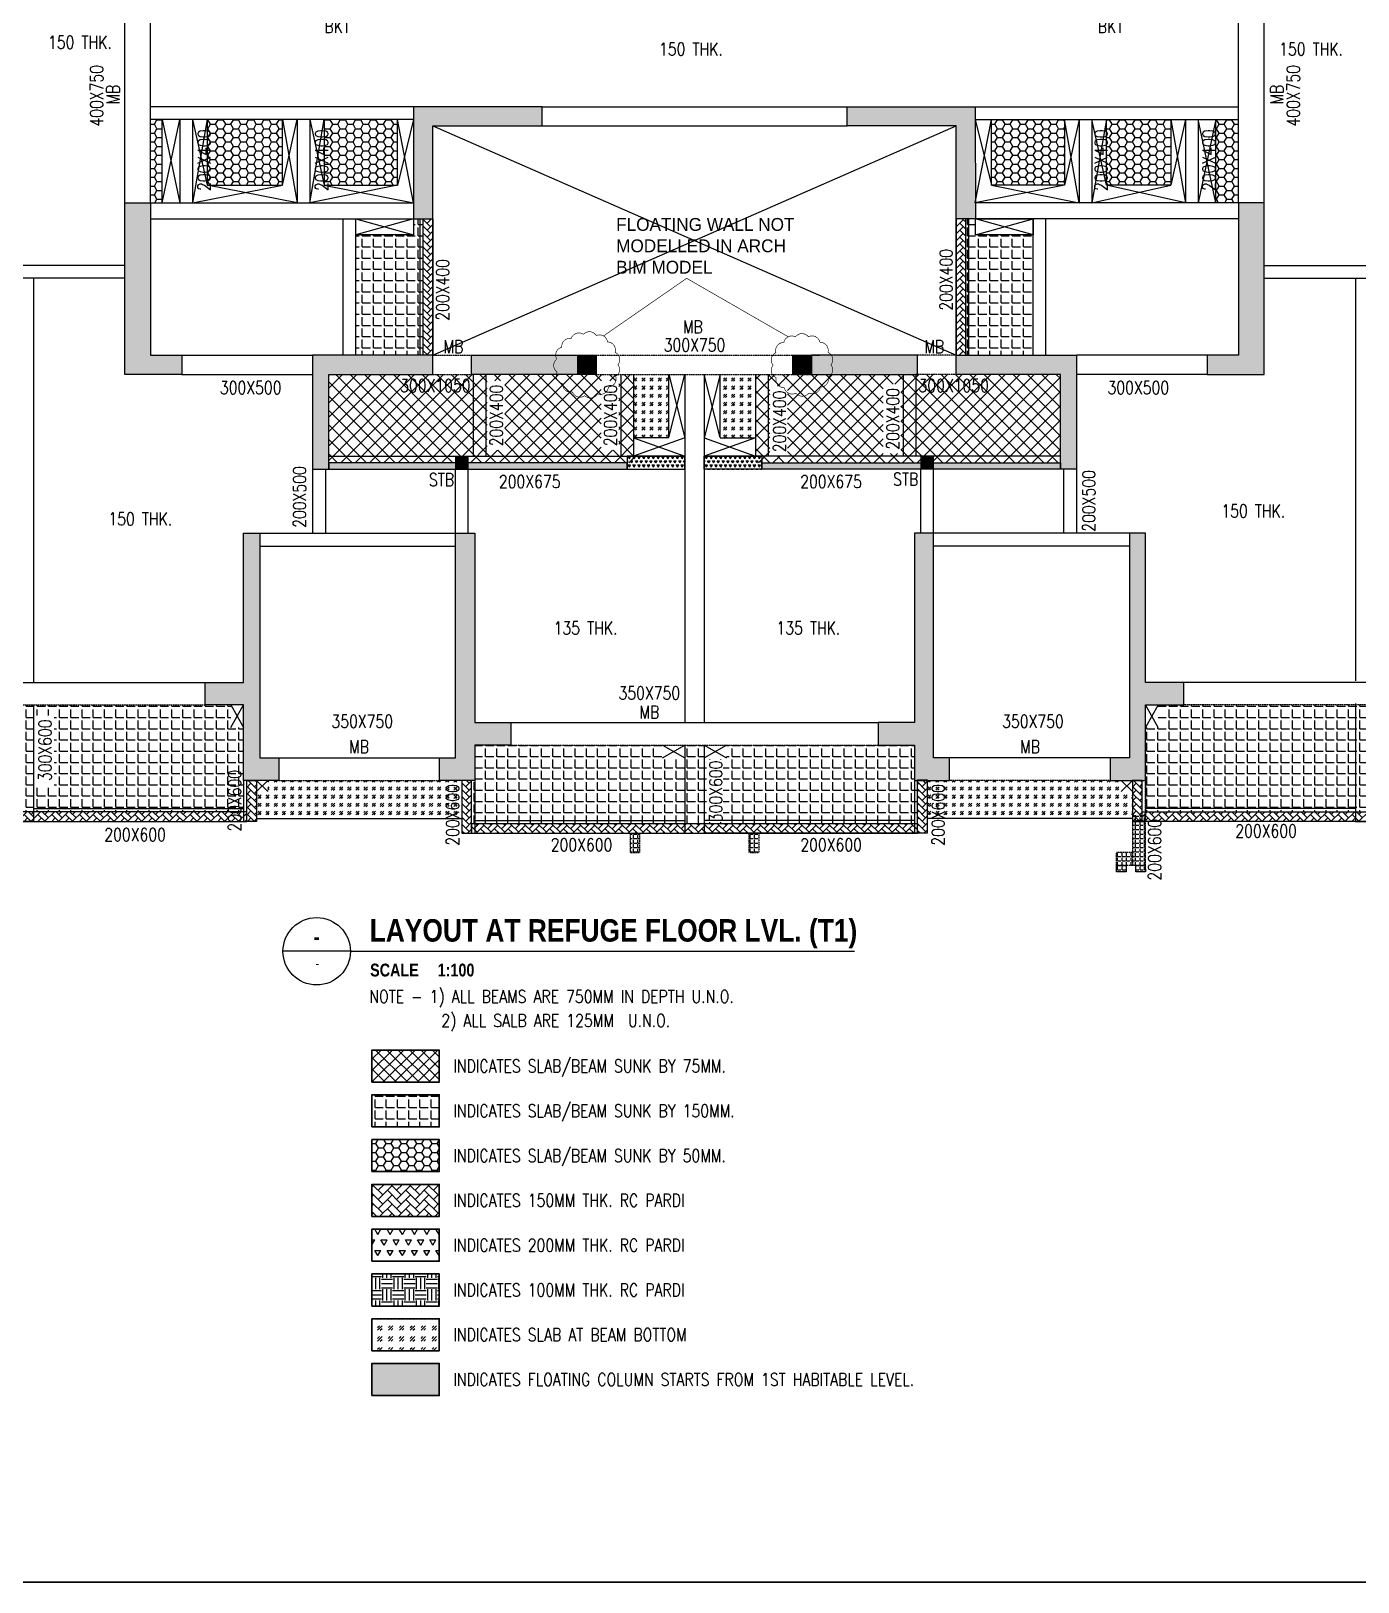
# Model space of a CAD drawing. Header units: millimetres. Extents: x 4277 to 218637, y 6776 to 49510.
# Drawn here: x 176335 to 197010, y 6776 to 30947 of the extents above; entities that cross this region are included whole.
import ezdxf
from ezdxf.enums import TextEntityAlignment as Align

# ---------------------------------------------------------------- set-up
doc = ezdxf.new("R2010")
doc.units = ezdxf.units.MM
doc.linetypes.add('DASHED2', pattern=[0.375, 0.25, -0.125])
doc.linetypes.add('HIDDEN', pattern=[0.375, 0.25, -0.125])
for name, color, linetype, lineweight in [('0. BIM ARCH 28.03.25', 7, 'Continuous', 0), ('BEAM SIZES', 3, 'Continuous', 0), ('Boundary', 40, 'Continuous', 30), ('FC', 4, 'Continuous', 0), ('OTHER', 7, 'Continuous', 30), ('RC PARDI 100MM', 2, 'Continuous', 25), ('RC PARDI 150MM', 2, 'Continuous', 25), ('RC PARDI 200MM', 2, 'Continuous', 25), ('RC PARDI 75MM', 2, 'Continuous', 25)]:
    doc.layers.add(name, color=color, linetype=linetype, lineweight=lineweight)
for name, color, linetype in [('A-REFR-TITL-100', 2, 'Continuous'), ('BEAM', 3, 'DASHED2'), ('BEAM NO', 3, 'Continuous'), ('COL', 6, 'Continuous'), ('col solid', 20, 'Continuous'), ('COVER', 2, 'Continuous'), ('CUT', 9, 'Continuous'), ('HAT', 30, 'Continuous'), ('SLAB NO', 3, 'Continuous'), ('TEXT', 3, 'Continuous')]:
    doc.layers.add(name, color=color, linetype=linetype)
doc.styles.add('AR', font='GOTHIC.TTF')
doc.styles.add('Arial', font='arial.ttf')
doc.styles.add('ARIAL-TITLE', font='arialbd.ttf')
doc.styles.add('ROMANS', font='romans.shx', dxfattribs={"width": 1.2})
pattern_1 = [(0, (220087.9, -120499.32), (0, 174.625), [127, -47.625]), (90, (220087.9, -120499.32), (-174.625, 1e-14), [127, -47.625])]
pattern_2 = [(45, (220087.9, -120499.32), (-112.2532, 112.2532), []), (135, (220087.9, -120499.32), (-112.2532, -112.2532), [])]
pattern_3 = [(45, (223137.03, -120599.35), (0, 107.763073), [228.6, -76.2]), (135, (223190.91, -120545.47), (1e-14, 107.763073), [228.6, -76.2])]
pattern_4 = [(45, (234187.865, -120596.86), (0, 107.763073), [228.6, -76.2]), (135, (234241.75, -120542.976), (1e-14, 107.763073), [228.6, -76.2])]
pattern_5 = [(180, (355987.674, 208691.166), (-75, -75), [75, -75]), (180, (355987.674, 208663.04), (-75, -75), [75, -75]), (180, (355987.674, 208634.916), (-75, -75), [75, -75]), (270, (355978.3, 208625.54), (75, -75), [75, -75]), (270, (355950.174, 208625.54), (75, -75), [75, -75]), (270, (355922.05, 208625.54), (75, -75), [75, -75])]
pattern_6 = [(60, (16458.024, -130953.257), (-37.5, 64.951905), [37.5, -37.5]), (120, (16458.024, -130953.257), (-75, 4e-08), [37.5, -37.5]), (360, (16439.274, -130920.78), (37.5, 64.951905), [37.5, -37.5])]
pattern_7 = [(45, (231862.334, -128089.32), (0, 107.763073), [228.6, -76.2]), (135, (231916.216, -128035.44), (1e-14, 107.763073), [228.6, -76.2])]
pattern_8 = [(0, (220087.895, -120499.316), (0, 69.85), [50.8, -19.05]), (90, (220087.895, -120499.316), (-69.85, 4e-15), [50.8, -19.05])]
pattern_9 = [(0, (220087.895, -120499.316), (119.0625, 68.740766), [79.375, -158.75]), (120, (220087.895, -120499.316), (-119.0625, 68.740767), [79.375, -158.75]), (60, (220087.895, -120499.316), (3e-07, 137.481533), [-158.75, 79.375])]
pattern_10 = [(45, (220087.895, -120499.32), (127.27922, 0), [75, -105]), (45, (220119.715, -120499.32), (127.27922, 0), [30, -150]), (45, (220087.895, -120467.5), (127.27922, 0), [30, -150])]

# ---------------------------------------------------------------- blocks, each defined once
blk = doc.blocks.new('A-DETAIL-TITLE-100')
at = {"layer": 'A-REFR-TITL-100', "linetype": 'Continuous'}
blk.add_line((0, 0), (-1050, 0), dxfattribs=at)
blk.add_circle((-525, 0), 525, dxfattribs=at)
at = {"layer": 'A-REFR-TITL-100', "color": 4, "style": 'ARIAL-TITLE'}
for tag, p, height in [('TITLE1', (450, 937), 500), ('TITLE2', (450, 237), 500), ('SCALE1', (450, -480), 300), ('SCALE2', (2479, -480), 300)]:
    blk.add_attdef(tag, p, '', height=height, dxfattribs=at)
at = {"layer": 'A-REFR-TITL-100', "color": 4, "linetype": 'Continuous', "style": 'ARIAL-TITLE'}
blk.add_attdef('DRWG-NO', text='', height=400, dxfattribs=at).set_placement((-751, 326), align=Align.MIDDLE)
at = {"layer": 'A-REFR-TITL-100', "color": 4, "linetype": 'Continuous', "style": 'Arial', "width": 0.8}
blk.add_attdef('DRAWING-REF', text='', height=200, dxfattribs=at).set_placement((-735, -270), align=Align.MIDDLE)

msp = doc.modelspace()

# ---------------------------------------------------------------- hatches: boundary and pattern name
at = {"layer": 'col solid'}
h = msp.add_hatch(color=256, dxfattribs=at)
h.dxf.hatch_style = 1
h.paths.add_polyline_path([(182297, 29766), (182297, 28019), (182597, 28019), (182597, 29467), (184297, 29467), (184297, 29766)])
h = msp.add_hatch(color=256, dxfattribs=at)
h.dxf.hatch_style = 1
h.paths.add_polyline_path([(182297, 29766), (182297, 28019), (182597, 28019), (182597, 29467), (184297, 29467), (184297, 29766)])
h = msp.add_hatch(color=256, dxfattribs=at)
h.dxf.hatch_style = 1
h.paths.add_polyline_path([(191048, 29766), (191049, 28019), (190749, 28019), (190749, 29467), (189049, 29467), (189049, 29766)])
h = msp.add_hatch(color=256, dxfattribs=at)
h.dxf.hatch_style = 1
h.paths.add_polyline_path([(191048, 29766), (191049, 28019), (190749, 28019), (190749, 29467), (189049, 29467), (189049, 29766)])
h = msp.add_hatch(color=256, dxfattribs=at)
h.dxf.hatch_style = 1
h.paths.add_polyline_path([(177798, 25594), (177798, 28269), (178198, 28269), (178198, 25894), (178686, 25894), (178686, 25594)])
h = msp.add_hatch(color=256, dxfattribs=at)
h.dxf.hatch_style = 1
h.paths.add_polyline_path([(195548, 25594), (195548, 28269), (195148, 28269), (195148, 25894), (194659, 25894), (194659, 25594)])
h = msp.add_hatch(color=256, dxfattribs=at)
h.dxf.hatch_style = 1
h.paths.add_polyline_path([(182597, 25894), (180723, 25894), (180723, 24119), (180973, 24119), (180973, 25594), (182597, 25594)])
h = msp.add_hatch(color=256, dxfattribs=at)
h.dxf.hatch_style = 1
h.paths.add_polyline_path([(183197, 25594), (183197, 25894), (184848, 25894), (184848, 25594)])
h = msp.add_hatch(color=256, dxfattribs=at)
h.dxf.hatch_style = 1
h.paths.add_polyline_path([(190149, 25594), (190149, 25894), (188498, 25894), (188498, 25594)])
h = msp.add_hatch(color=256, dxfattribs=at)
h.dxf.hatch_style = 1
h.paths.add_polyline_path([(190748, 25894), (192623, 25894), (192623, 24119), (192373, 24119), (192373, 25594), (190748, 25594)])
h = msp.add_hatch(color=256, dxfattribs=at)
h.dxf.hatch_style = 1
h.paths.add_polyline_path([(179648, 23119), (179898, 23119), (179898, 19619), (180198, 19619), (180198, 19269), (179648, 19269), (179648, 20444), (179048, 20444), (179048, 20794), (179648, 20794)])
h = msp.add_hatch(color=256, dxfattribs=at)
h.dxf.hatch_style = 1
h.paths.add_polyline_path([(182948, 23119), (183248, 23119), (183248, 20169), (183810, 20169), (183810, 19819), (183248, 19819), (183248, 19269), (182698, 19269), (182698, 19619), (182948, 19619)])
h = msp.add_hatch(color=256, dxfattribs=at)
h.dxf.hatch_style = 1
h.paths.add_polyline_path([(190398, 23119), (190098, 23119), (190098, 20169), (189536, 20169), (189536, 19819), (190098, 19819), (190098, 19269), (190648, 19269), (190648, 19619), (190398, 19619)])
h = msp.add_hatch(color=256, dxfattribs=at)
h.dxf.hatch_style = 1
h.paths.add_polyline_path([(193698, 23119), (193448, 23119), (193448, 19619), (193148, 19619), (193148, 19269), (193698, 19269), (193698, 20444), (194298, 20444), (194298, 20794), (193698, 20794)])
at = {"layer": 'FC'}
h = msp.add_hatch(color=6, dxfattribs=at)
h.dxf.hatch_style = 1
h.paths.add_polyline_path([(184848, 25894), (185148, 25894), (185148, 25594), (184848, 25594)])
h = msp.add_hatch(color=6, dxfattribs=at)
h.dxf.hatch_style = 1
h.paths.add_polyline_path([(188198, 25894), (188498, 25894), (188498, 25594), (188198, 25594)])
h = msp.add_hatch(color=256, dxfattribs=at)
h.dxf.hatch_style = 1
h.paths.add_polyline_path([(182948, 24319), (183148, 24319), (183148, 24119), (182948, 24119)])
h = msp.add_hatch(color=256, dxfattribs=at)
h.dxf.hatch_style = 1
h.paths.add_polyline_path([(190198, 24319), (190398, 24319), (190398, 24119), (190198, 24119)])
h = msp.add_hatch(color=6, dxfattribs=at)
h.dxf.hatch_style = 1
h.paths.add_polyline_path([(181646, 9682), (182696, 9682), (182696, 10182), (181646, 10182)])
at = {"layer": 'HAT'}
h = msp.add_hatch(dxfattribs=at)
h.set_pattern_fill('HONEY', color=256, scale=25)
h.set_pattern_definition(pattern_9)
h.paths.add_polyline_path([(178198, 29566), (178378, 29566), (178378, 28269), (178198, 28269)])
h = msp.add_hatch(dxfattribs=at)
h.set_pattern_fill('HONEY', color=256, scale=25)
h.set_pattern_definition(pattern_9)
h.paths.add_polyline_path([(179078, 29566), (180256, 29566), (180256, 28545), (179078, 28545)])
h = msp.add_hatch(dxfattribs=at)
h.set_pattern_fill('HONEY', color=256, scale=25)
h.set_pattern_definition(pattern_9)
h.paths.add_polyline_path([(180905, 28544), (182047, 28544), (182047, 29566), (180905, 29566)])
h = msp.add_hatch(dxfattribs=at)
h.set_pattern_fill('HONEY', color=256, scale=25)
h.set_pattern_definition(pattern_9)
h.paths.add_polyline_path([(192440, 28544), (191298, 28544), (191298, 29566), (192440, 29566)])
h = msp.add_hatch(dxfattribs=at)
h.set_pattern_fill('HONEY', color=256, scale=25)
h.set_pattern_definition(pattern_9)
h.paths.add_polyline_path([(194097, 29566), (193090, 29566), (193090, 28545), (194097, 28545)])
h = msp.add_hatch(dxfattribs=at)
h.set_pattern_fill('HONEY', color=256, scale=25)
h.set_pattern_definition(pattern_9)
h.paths.add_polyline_path([(194798, 29566), (195148, 29566), (195148, 28269), (194798, 28269)])
h = msp.add_hatch(dxfattribs=at)
h.set_pattern_fill('ANGLE', color=256, scale=25)
h.set_pattern_definition(pattern_1)
h.paths.add_polyline_path([(181398, 25894), (182447, 25894), (182447, 27769), (182447, 28019), (182297, 28019), (182297, 27769), (181398, 27769)])
h = msp.add_hatch(dxfattribs=at)
h.set_pattern_fill('ANGLE', color=256, scale=25)
h.set_pattern_definition(pattern_1)
h.paths.add_polyline_path([(191948, 25894), (190898, 25894), (190898, 27769), (190898, 28019), (191049, 28019), (191049, 27769), (191948, 27769)])
at = {"layer": 'HAT', "linetype": 'ByBlock'}
h = msp.add_hatch(dxfattribs=at)
h.set_pattern_fill('ANSI37', color=256, scale=50)
h.set_pattern_definition(pattern_2)
h.paths.add_polyline_path([(183717, 25498), (183717, 24417), (183444, 24417), (183444, 25498)])
h.paths.add_polyline_path([(185493, 25496), (185493, 24415), (185220, 24415), (185220, 25496)])
h.paths.add_polyline_path([(180973, 25594), (185723, 25594), (185723, 24219), (180973, 24219)])
at = {"layer": 'HAT'}
h = msp.add_hatch(dxfattribs=at)
h.set_pattern_fill('GOST_GLASS', color=256, scale=15)
h.set_pattern_definition(pattern_10)
h.paths.add_polyline_path([(185723, 24606), (186273, 24606), (186273, 25594), (185723, 25594)])
h = msp.add_hatch(dxfattribs=at)
h.set_pattern_fill('GOST_GLASS', color=256, scale=15)
h.set_pattern_definition(pattern_10)
h.paths.add_polyline_path([(187073, 25594), (187623, 25594), (187623, 24606), (187073, 24606)])
at = {"layer": 'HAT', "linetype": 'ByBlock'}
h = msp.add_hatch(dxfattribs=at)
h.set_pattern_fill('ANSI37', color=256, scale=50)
h.set_pattern_definition(pattern_2)
h.paths.add_polyline_path([(189886, 25444), (189886, 24363), (189613, 24363), (189613, 25444)])
h.paths.add_polyline_path([(187848, 25411), (188121, 25411), (188121, 24329), (187848, 24329)])
h.paths.add_polyline_path([(187623, 25594), (192373, 25594), (192373, 24219), (187623, 24219)])
at = {"layer": 'HAT'}
h = msp.add_hatch(dxfattribs=at)
h.set_pattern_fill('ANGLE', color=256, scale=25)
h.set_pattern_definition(pattern_1)
h.paths.add_polyline_path([(176694, 20278), (176694, 19167), (176419, 19167), (176419, 20278)], flags=16)
h.paths.add_polyline_path([(176073, 18779), (179648, 18779), (179648, 20094), (179448, 20094), (179448, 20444), (176073, 20444)])
h = msp.add_hatch(dxfattribs=at)
h.set_pattern_fill('ANGLE', color=256, scale=25)
h.set_pattern_definition(pattern_1)
h.paths.add_polyline_path([(196973, 18779), (193698, 18779), (193698, 20094), (193898, 20094), (193898, 20444), (196973, 20444)])
h = msp.add_hatch(dxfattribs=at)
h.set_pattern_fill('ANGLE', color=256, scale=25)
h.set_pattern_definition(pattern_1)
h.paths.add_polyline_path([(197324, 20293), (197631, 20293), (197631, 19118), (197324, 19118)], flags=16)
h.paths.add_polyline_path([(200848, 18779), (196973, 18779), (196973, 20444), (200648, 20444), (200648, 20094), (200848, 20094)])
h = msp.add_hatch(dxfattribs=at)
h.set_pattern_fill('ANGLE', color=256, scale=25)
h.set_pattern_definition([(0, (220087.9, -69942.43), (0, 174.625), [127, -47.625]), (90, (220087.9, -69942.43), (-174.625, 1e-14), [127, -47.625])])
h.paths.add_polyline_path([(186862, 19591), (187120, 19591), (187120, 18619), (186862, 18619)])
h.paths.add_polyline_path([(187173, 19819), (190098, 19819), (190098, 19269), (190148, 19269), (190148, 18594), (183198, 18594), (183198, 19269), (183248, 19269), (183248, 19819), (186173, 19819), (186173, 19619), (186523, 19619), (186523, 19819), (186823, 19819), (186823, 19619), (187173, 19619)])
h = msp.add_hatch(dxfattribs=at)
h.set_pattern_fill('GOST_GLASS', color=256, scale=15)
h.set_pattern_definition([(45, (220087.9, -120509.34), (127.27922, 0), [75, -105]), (45, (220119.72, -120509.34), (127.27922, 0), [30, -150]), (45, (220087.9, -120477.52), (127.27922, 0), [30, -150])])
edge = h.paths.add_edge_path()
edge.add_line((183048, 18674), (179848, 18674))
edge.add_line((179848, 18674), (179848, 19094))
edge.add_line((179848, 19094), (180023, 19094))
edge.add_line((180023, 19094), (180023, 19269))
edge.add_line((180023, 19269), (183048, 19269))
edge.add_line((183048, 19269), (183048, 18669))
h = msp.add_hatch(dxfattribs=at)
h.set_pattern_fill('GOST_GLASS', color=256, scale=15)
h.set_pattern_definition([(45, (220087.25, -120509.365), (127.27922, 0), [75, -105]), (45, (220119.07, -120509.365), (127.27922, 0), [30, -150]), (45, (220087.25, -120477.545), (127.27922, 0), [30, -150])])
edge = h.paths.add_edge_path()
edge.add_line((190297, 18674), (193497, 18674))
edge.add_line((193497, 18674), (193497, 19094))
edge.add_line((193497, 19094), (193322, 19094))
edge.add_line((193322, 19094), (193322, 19269))
edge.add_line((193322, 19269), (190297, 19269))
edge.add_line((190297, 19269), (190297, 18669))
h = msp.add_hatch(dxfattribs=at)
h.set_pattern_fill('ANGLE', color=256, scale=10)
h.set_pattern_definition(pattern_8)
h.paths.add_polyline_path([(193497, 17944), (193698, 17944), (193698, 18729), (193497, 18729)])
h = msp.add_hatch(dxfattribs=at)
h.set_pattern_fill('ANGLE', color=256, scale=10)
h.set_pattern_definition(pattern_8)
h.paths.add_polyline_path([(185673, 18444), (185823, 18444), (185823, 18144), (185673, 18144)])
h = msp.add_hatch(dxfattribs=at)
h.set_pattern_fill('ANGLE', color=256, scale=10)
h.set_pattern_definition(pattern_8)
h.paths.add_polyline_path([(187523, 18144), (187673, 18144), (187673, 18444), (187523, 18444)])
h = msp.add_hatch(dxfattribs=at)
h.set_pattern_fill('ANGLE', color=256, scale=10)
h.set_pattern_definition(pattern_8)
h.paths.add_polyline_path([(193248, 18144), (193497, 18144), (193497, 17944), (193248, 17944)])
h = msp.add_hatch(dxfattribs=at)
h.set_pattern_fill('ANGLE', color=256, scale=10)
h.set_pattern_definition(pattern_8)
h.paths.add_polyline_path([(193248, 17944), (193397, 17944), (193397, 17844), (193248, 17844)])
h = msp.add_hatch(dxfattribs=at)
h.set_pattern_fill('ANGLE', color=256, scale=10)
h.set_pattern_definition(pattern_8)
h.paths.add_polyline_path([(193548, 17844), (193698, 17844), (193698, 17944), (193548, 17944)])
at = {"layer": 'HAT', "linetype": 'ByBlock'}
h = msp.add_hatch(dxfattribs=at)
h.set_pattern_fill('ANSI37', color=256, scale=1000)
h.set_pattern_definition([(45, (155760.36, 7953.83), (-88.38835, 88.38835), []), (135, (155760.36, 7953.83), (-88.38835, -88.38835), [])])
h.paths.add_polyline_path([(181646, 15067), (181646, 14567), (182696, 14567), (182696, 15067)])
at = {"layer": 'HAT'}
h = msp.add_hatch(dxfattribs=at)
h.set_pattern_fill('ANGLE', color=256, scale=25)
h.set_pattern_definition([(0, (-216099.65, -2041689.13), (0, 174.625), [127, -47.625]), (90, (-216099.65, -2041689.13), (-174.625, 1e-14), [127, -47.625])])
h.paths.add_polyline_path([(181646, 13869), (182696, 13869), (182696, 14369), (181646, 14369)])
h = msp.add_hatch(dxfattribs=at)
h.set_pattern_fill('HONEY', color=256, scale=25)
h.set_pattern_definition([(0, (220087.895, -120367.166), (119.0625, 68.740766), [79.375, -158.75]), (120, (220087.895, -120367.166), (-119.0625, 68.740767), [79.375, -158.75]), (60, (220087.895, -120367.166), (3e-07, 137.481533), [-158.75, 79.375])])
h.paths.add_polyline_path([(181646, 13171), (182696, 13171), (182696, 13671), (181646, 13671)])
h = msp.add_hatch(dxfattribs=at)
h.set_pattern_fill('GOST_GLASS', color=256, scale=20)
h.set_pattern_definition([(45, (220087.9, -117937.64), (169.70563, 0), [100, -140]), (45, (220130.32, -117937.64), (169.70563, 0), [40, -200]), (45, (220087.9, -117895.22), (169.70563, 0), [40, -200])])
h.paths.add_polyline_path([(181646, 10380), (182696, 10380), (182696, 10880), (181646, 10880)])
at = {"layer": 'RC PARDI 100MM'}
h = msp.add_hatch(dxfattribs=at)
h.set_pattern_fill('EARTH', color=30, scale=300, angle=180)
h.set_pattern_definition(pattern_5)
h.paths.add_polyline_path([(185623, 24219), (180973, 24219), (180973, 24119), (185623, 24119)])
h = msp.add_hatch(dxfattribs=at)
h.set_pattern_fill('EARTH', color=30, scale=300, angle=180)
h.set_pattern_definition(pattern_5)
h.paths.add_polyline_path([(187723, 24219), (192373, 24219), (192373, 24119), (187723, 24119)])
h = msp.add_hatch(dxfattribs=at)
h.set_pattern_fill('EARTH', color=30, scale=700)
h.set_pattern_definition([(0, (-5631.04, -131612.73), (175, 175), [175, -175]), (0, (-5631.04, -131547.1), (175, 175), [175, -175]), (0, (-5631.04, -131481.48), (175, 175), [175, -175]), (90, (-5609.17, -131459.6), (-175, 175), [175, -175]), (90, (-5543.54, -131459.6), (-175, 175), [175, -175]), (90, (-5477.92, -131459.6), (-175, 175), [175, -175])])
h.paths.add_polyline_path([(181646, 11077), (182696, 11077), (182696, 11577), (181646, 11577)])
at = {"layer": 'RC PARDI 150MM'}
h = msp.add_hatch(dxfattribs=at)
h.set_pattern_fill('AR-HBONE', color=30, scale=0.75)
h.set_pattern_definition(pattern_7)
h.paths.add_polyline_path([(182447, 28019), (182597, 28019), (182597, 25894), (182447, 25894)])
h = msp.add_hatch(dxfattribs=at)
h.set_pattern_fill('AR-HBONE', color=30, scale=0.75)
h.set_pattern_definition(pattern_7)
h.paths.add_polyline_path([(190898, 28019), (190748, 28019), (190748, 25894), (190898, 25894)])
h = msp.add_hatch(dxfattribs=at)
h.set_pattern_fill('AR-HBONE', color=30, scale=0.75)
h.set_pattern_definition(pattern_3)
h.paths.add_polyline_path([(179698, 19269), (179848, 19269), (179848, 18629), (179698, 18629)])
h = msp.add_hatch(dxfattribs=at)
h.set_pattern_fill('AR-HBONE', color=30, scale=0.75)
h.set_pattern_definition(pattern_4)
h.paths.add_polyline_path([(183198, 19269), (183048, 19269), (183048, 18444), (183198, 18444)])
h = msp.add_hatch(dxfattribs=at)
h.set_pattern_fill('AR-HBONE', color=30, scale=0.75)
h.set_pattern_definition(pattern_4)
h.paths.add_polyline_path([(190148, 19279), (190298, 19279), (190298, 18444), (190148, 18444)])
h = msp.add_hatch(dxfattribs=at)
h.set_pattern_fill('AR-HBONE', color=30, scale=0.75)
h.set_pattern_definition(pattern_3)
h.paths.add_polyline_path([(193648, 19269), (193498, 19269), (193497, 18629), (193647, 18629)])
h = msp.add_hatch(dxfattribs=at)
h.set_pattern_fill('AR-HBONE', color=30, scale=0.75)
h.set_pattern_definition([(45, (220087.895, -120599.316), (0, 107.763073), [228.6, -76.2]), (135, (220141.78, -120545.435), (1e-14, 107.763073), [228.6, -76.2])])
h.paths.add_polyline_path([(172447, 18629), (179698, 18629), (179698, 18779), (172447, 18779)])
h = msp.add_hatch(dxfattribs=at)
h.set_pattern_fill('AR-HBONE', color=30, scale=0.75)
h.set_pattern_definition([(45, (220087.425, -120599.32), (0, 107.763073), [228.6, -76.2]), (135, (220141.306, -120545.435), (1e-14, 107.763073), [228.6, -76.2])])
h.paths.add_polyline_path([(200898, 18629), (193647, 18629), (193647, 18779), (200898, 18779)])
h = msp.add_hatch(dxfattribs=at)
h.set_pattern_fill('AR-HBONE', color=30, scale=0.75)
h.set_pattern_definition([(45, (220087.895, -120499.316), (0, 107.763073), [228.6, -76.2]), (135, (220141.78, -120445.435), (1e-14, 107.763073), [228.6, -76.2])])
h.paths.add_polyline_path([(183198, 18444), (190148, 18444), (190148, 18594), (183198, 18594)])
h = msp.add_hatch(dxfattribs=at)
h.set_pattern_fill('AR-HBONE', color=30)
h.set_pattern_definition([(45, (-275745.91, -2047117.43), (0, 143.684098), [304.8, -101.6]), (135, (-275674.07, -2047045.59), (1e-14, 143.684098), [304.8, -101.6])])
h.paths.add_polyline_path([(181646, 12473), (182696, 12473), (182696, 12973), (181646, 12973)])
at = {"layer": 'RC PARDI 200MM'}
h = msp.add_hatch(dxfattribs=at)
h.set_pattern_fill('TRIANG', color=30, scale=200, angle=360)
h.set_pattern_definition(pattern_6)
h.paths.add_polyline_path([(185623, 24119), (186523, 24119), (186523, 24319), (185623, 24319)])
h = msp.add_hatch(dxfattribs=at)
h.set_pattern_fill('TRIANG', color=30, scale=200, angle=360)
h.set_pattern_definition(pattern_6)
h.paths.add_polyline_path([(187723, 24119), (186823, 24119), (186823, 24319), (187723, 24319)])
at = {"layer": 'RC PARDI 75MM'}
h = msp.add_hatch(dxfattribs=at)
h.set_pattern_fill('TRIANG', color=30, scale=20)
h.set_pattern_definition([(60, (-275745.91, -2046896.25), (-95.25, 164.977839), [95.25, -95.25]), (120, (-275745.91, -2046896.25), (-190.5, 1e-07), [95.25, -95.25]), (0, (-275793.53, -2046813.76), (95.25, 164.977839), [95.25, -95.25])])
h.paths.add_polyline_path([(181646, 11775), (182696, 11775), (182696, 12275), (181646, 12275)])

# ---------------------------------------------------------------- linework, layer by layer
at = {"layer": '0. BIM ARCH 28.03.25', "linetype": 'ByBlock', "lineweight": -2, "const_width": 10, "elevation": 0}
msp.add_lwpolyline([(185255, 26195), (186551, 27093), (188133, 26182)], dxfattribs=at)
for points in [[(185478, 25744, 0.5), (185436, 25940, 0.5), (185317, 26102, 0.5), (185143, 26201, 0.5), (184943, 26220, 0.5), (184752, 26156, 0.5), (184605, 26019, 0.5), (184527, 25834, 0.5), (184532, 25633, 0.5), (184618, 25452, 0.5), (184771, 25322, 0.5), (184963, 25265, 0.5), (185162, 25293, 0.5), (185332, 25400, 0.5), (185444, 25567, 0.5)], [(188797, 25744, 0.5), (188752, 25939, 0.5), (188627, 26096, 0.5), (188446, 26182, 0.5), (188245, 26181, 0.5), (188065, 26093, 0.5), (187941, 25935, 0.5), (187898, 25739, 0.5), (187945, 25544, 0.5), (188072, 25389, 0.5), (188254, 25304, 0.5), (188455, 25307, 0.5), (188634, 25398, 0.5), (188756, 25557, 0.5)]]:
    msp.add_lwpolyline(points, format="xyb", close=True, dxfattribs=at)
at = {"layer": 'A-REFR-TITL-100', "linetype": 'Continuous'}
msp.add_line((181311, 16605), (189168, 16605), dxfattribs=at)
at = {"layer": 'BEAM', "color": 4, "linetype": 'HIDDEN', "ltscale": 10}
for p, q in [((177798, 28269, 0), (177798, 31566, 0)), ((178198, 29766, 0), (178198, 31566, 0)), ((195147, 29766, 0), (195147, 31566, 0)), ((195548, 28269, 0), (195547, 31566, 0)), ((173098, 20794, 0), (179048, 20794, 0)), ((200247, 20794, 0), (194298, 20794, 0)), ((183810, 20169, 0), (189536, 20169, 0)), ((180198, 19619, 0), (182697, 19619, 0)), ((193147, 19619, 0), (190648, 19619, 0))]:
    msp.add_line(p, q, dxfattribs=at)
at = {"layer": 'BEAM', "color": 4, "ltscale": 10}
for p, q in [((178198, 28269, 0), (178198, 29766, 0)), ((195148, 28269, 0), (195147, 29766, 0))]:
    msp.add_line(p, q, dxfattribs=at)
at = {"layer": 'BEAM', "linetype": 'HIDDEN', "ltscale": 10}
for p, q in [((182297, 29766, 0), (178198, 29766, 0)), ((184297, 29766, 0), (189049, 29766, 0)), ((191048, 29766, 0), (195147, 29766, 0)), ((178198, 28019, 0), (182297, 28019, 0)), ((181198, 25894, -5), (181198, 28019, 0)), ((182396, 25893, 0), (182397, 28019, 0)), ((190949, 25893, 0), (190948, 28019, 0)), ((195148, 28019, 0), (191048, 28019, 0)), ((192148, 25894, -5), (192148, 28019, 0)), ((177798, 27294, 6), (174849, 27294, 6)), ((177798, 27094, 6), (174849, 27094, 6)), ((176373, 27094, 0), (176373, 20794, 0)), ((195548, 27294, 6), (198496, 27294, 6)), ((195548, 27094, 6), (198496, 27094, 6)), ((196973, 27094, 0), (196973, 20819, 0)), ((178686, 25894, 0), (180723, 25894, 0)), ((194659, 25894, 0), (192623, 25894, 0)), ((178686, 25594, 0), (180723, 25594, 0)), ((183223, 25594, 0), (183223, 24319, 0)), ((183423, 25594, 0), (183423, 24319, 0)), ((185523, 25594, 0), (185523, 24319, 0)), ((187823, 25594, 0), (187823, 24319, 0)), ((189923, 25594, 0), (189923, 24319, 0)), ((190123, 25594, 0), (190123, 24319, 0)), ((194659, 25594, 0), (192623, 25594, 0)), ((186523, 24319, 0), (186523, 20169, 0)), ((186823, 24319, 0), (186823, 20169, 0)), ((180723, 24119, 0), (180723, 23119, 0)), ((180923, 24119, 0), (180923, 23119, 0)), ((180973, 24119, 0), (186523, 24119, 0)), ((182948, 23119, 0), (182948, 24119, 0)), ((183148, 23119, 0), (183148, 24119, 0)), ((192373, 24119, 0), (186823, 24119, 0)), ((190198, 23119, 0), (190198, 24119, 0)), ((190398, 23119, 0), (190398, 24119, 0)), ((192423, 24119, 0), (192423, 23119, 0)), ((192623, 24119, 0), (192623, 23119, 0)), ((179898, 23119, 0), (182948, 23119, 0)), ((193448, 23119, 0), (190398, 23119, 0)), ((179898, 22919, 0), (182948, 22919, 0)), ((193448, 22919, 0), (190398, 22919, 0))]:
    msp.add_line(p, q, dxfattribs=at)
at = {"layer": 'BEAM', "ltscale": 10}
for p, q in [((182297, 29566, 0), (178198, 29566, 0)), ((178653, 29566, 0), (178653, 28269, 0)), ((178853, 29566, 0), (178853, 28269, 0)), ((180480, 29566, 0), (180480, 28269, 0)), ((180680, 29566, 0), (180680, 28269, 0)), ((191048, 29566, 0), (195147, 29566, 0)), ((192665, 29566, 0), (192665, 28269, 0)), ((192865, 29566, 0), (192865, 28269, 0)), ((194322, 29566, 0), (194322, 28269, 0)), ((194522, 29566, 0), (194522, 28269, 0)), ((184297, 29467, 0), (189049, 29467, 0)), ((178198, 28269, 0), (182297, 28269, 0)), ((195148, 28269, 0), (191048, 28269, 0)), ((181398, 25894, -5), (181398, 28019, 0)), ((182596, 25894, 0), (182597, 28019, 0)), ((190749, 25894, 0), (190748, 28019, 0)), ((191948, 25894, -5), (191948, 28019, 0)), ((185723, 25594, 0), (185723, 24319, 0)), ((186523, 25594, 0), (186523, 24319, 0)), ((186823, 25594, 0), (186823, 24319, 0)), ((187623, 25594, 0), (187623, 24319, 0)), ((180973, 24319, 0), (186523, 24319, 0)), ((192373, 24319, 0), (186823, 24319, 0)), ((176373, 20444, 0), (176373, 18629, 0)), ((196973, 20469, 0), (196972, 18629, 0)), ((186523, 19819, 0), (186523, 18444, 0)), ((186823, 19819, 0), (186823, 18444, 0)), ((179648, 19279, 0), (179648, 18629, 0)), ((179848, 19279, 0), (179848, 18629, 0)), ((183048, 19276, 0), (183048, 18444, 0)), ((183248, 19276, 0), (183248, 18444, 0)), ((190098, 19276, 0), (190098, 18444, 0)), ((190298, 19276, 0), (190298, 18444, 0)), ((193498, 19279, 0), (193497, 18629, 0)), ((193698, 19279, 0), (193697, 18629, 0)), ((176373, 18629, 0), (176073, 18629, 0)), ((176373, 18829, 0), (179648, 18829, 0)), ((176373, 18629, 0), (179648, 18629, 0)), ((179847, 18629, 0), (179648, 18629, 0)), ((183248, 18644, 0), (186523, 18644, 0)), ((190098, 18644, 0), (186823, 18644, 0)), ((193498, 18629, 0), (193697, 18629, 0)), ((196972, 18829, 0), (193697, 18829, 0)), ((196972, 18629, 0), (193697, 18629, 0)), ((196972, 18629, 0), (197272, 18629, 0)), ((183048, 18444, 0), (183248, 18444, 0)), ((183248, 18444, 0), (186523, 18444, 0)), ((186523, 18444, 0), (186823, 18444, 0)), ((190098, 18444, 0), (186823, 18444, 0)), ((190298, 18444, 0), (190098, 18444, 0))]:
    msp.add_line(p, q, dxfattribs=at)
at = {"layer": 'BEAM', "color": 4}
for p, q in [((182597, 25894, 0), (183223, 25894, 0)), ((184722, 25894, 0), (188623, 25894, 0)), ((190748, 25894, 0), (190123, 25894, 0)), ((182597, 25594, 0), (183223, 25594, 0)), ((185148, 25594, 0), (188623, 25594, 0)), ((190748, 25594, 0), (190123, 25594, 0)), ((173098, 20444, 0), (179048, 20444, 0)), ((200247, 20444, 0), (194298, 20444, 0)), ((183810, 19819, 0), (189536, 19819, 0)), ((180198, 19269, 0), (182697, 19269, 0)), ((193147, 19269, 0), (190648, 19269, 0))]:
    msp.add_line(p, q, dxfattribs=at)
at = {"layer": 'BEAM'}
for p, q in [((193497, 19269, 0), (193497, 17944, 0)), ((193697, 19269, 0), (193697, 17944, 0)), ((185673, 18444, 0), (185673, 18144, 0)), ((185823, 18144, 0), (185823, 18444, 0)), ((187523, 18144, 0), (187523, 18444, 0)), ((187673, 18434, 0), (187673, 18144, 0)), ((185673, 18144, 0), (185823, 18144, 0)), ((187523, 18144, 0), (187673, 18144, 0)), ((193497, 18144, 0), (193248, 18144, 0)), ((193248, 17944, 0), (193248, 18144, 0)), ((193497, 17944, 0), (193248, 17944, 0)), ((193698, 17944, 0), (193497, 17944, 0))]:
    msp.add_line(p, q, dxfattribs=at)
at = {"layer": 'BEAM', "color": 4, "elevation": 0}
msp.add_lwpolyline([(185148, 25894), (186673, 25894)], dxfattribs=at)
at = {"layer": 'Boundary'}
msp.add_lwpolyline([(157124, 49510), (218637, 49510), (218637, 6776), (157124, 6776)], close=True, dxfattribs=at)
at = {"layer": 'COL', "elevation": 0}
for points in [[(182297, 29766), (182297, 28019), (182597, 28019), (182597, 29467), (184297, 29467), (184297, 29766)], [(191048, 29766), (191049, 28019), (190749, 28019), (190749, 29467), (189049, 29467), (189049, 29766)], [(177798, 25594), (177798, 28269), (178198, 28269), (178198, 25894), (178686, 25894), (178686, 25594)], [(195548, 25594), (195548, 28269), (195148, 28269), (195148, 25894), (194659, 25894), (194659, 25594)], [(182597, 25894), (180723, 25894), (180723, 24119), (180973, 24119), (180973, 25594), (182597, 25594)], [(183197, 25594), (183197, 25894), (184848, 25894), (184848, 25594)], [(190149, 25594), (190149, 25894), (188498, 25894), (188498, 25594)], [(190748, 25894), (192623, 25894), (192623, 24119), (192373, 24119), (192373, 25594), (190748, 25594)], [(179648, 23119), (179898, 23119), (179898, 19619), (180198, 19619), (180198, 19269), (179648, 19269), (179648, 20444), (179048, 20444), (179048, 20794), (179648, 20794)], [(182948, 23119), (183248, 23119), (183248, 20169), (183810, 20169), (183810, 19819), (183248, 19819), (183248, 19269), (182698, 19269), (182698, 19619), (182948, 19619)], [(190398, 23119), (190098, 23119), (190098, 20169), (189536, 20169), (189536, 19819), (190098, 19819), (190098, 19269), (190648, 19269), (190648, 19619), (190398, 19619)], [(193698, 23119), (193448, 23119), (193448, 19619), (193148, 19619), (193148, 19269), (193698, 19269), (193698, 20444), (194298, 20444), (194298, 20794), (193698, 20794)]]:
    msp.add_lwpolyline(points, close=True, dxfattribs=at)
at = {"layer": 'COVER'}
for p, q in [((186273, 24610, 0), (186273, 25594, 0)), ((187073, 24610, 0), (187073, 25594, 0)), ((186273, 24606, 0), (185723, 24606, 0)), ((186823, 24606, 0), (186823, 24606, 0)), ((187073, 24606, 0), (187623, 24606, 0)), ((179848, 18674, 0), (183048, 18674, 0)), ((193498, 18674, 0), (190298, 18674, 0)), ((193497, 18629, 0), (193497, 18569, 0))]:
    msp.add_line(p, q, dxfattribs=at)
at = {"layer": 'COVER', "elevation": 0}
for points in [[(178378, 28269), (178378, 29566)], [(179078, 29566), (179078, 28545), (180256, 28545), (180256, 29566)], [(180905, 29566), (180905, 28544), (182047, 28544), (182047, 29566)], [(192440, 29566), (192440, 28544), (191298, 28544), (191298, 29566)], [(194097, 29566), (194097, 28545), (193090, 28545), (193090, 29566)], [(194798, 28269), (194798, 29566)], [(193397, 17944), (193398, 17844), (193248, 17844), (193248, 17944)], [(193697, 17944), (193698, 17844), (193548, 17844), (193548, 17944)]]:
    msp.add_lwpolyline(points, dxfattribs=at)
for points in [[(182297, 27769), (181398, 27769), (181398, 28019), (182297, 28019)], [(182447, 28019), (182597, 28019), (182597, 25894), (182447, 25894)], [(190898, 28019), (190748, 28019), (190748, 25894), (190898, 25894)], [(191049, 28021), (191948, 28021), (191948, 27769), (191049, 27769)], [(179698, 19269), (179848, 19269), (179848, 18629), (179698, 18629)], [(183198, 19269), (183048, 19269), (183048, 18444), (183198, 18444)], [(190148, 19279), (190298, 19279), (190298, 18444), (190148, 18444)], [(193648, 19269), (193498, 19269), (193497, 18629), (193647, 18629)], [(172447, 18629), (179698, 18629), (179698, 18779), (172447, 18779)], [(200898, 18629), (193647, 18629), (193647, 18779), (200898, 18779)], [(183198, 18444), (190148, 18444), (190148, 18594), (183198, 18594)]]:
    msp.add_lwpolyline(points, close=True, dxfattribs=at)
at = {"layer": 'COVER', "const_width": 0.1, "elevation": 0}
for points in [[(179448, 20094), (179648, 20094), (179648, 20444), (179448, 20444)], [(193898, 20094), (193698, 20094), (193698, 20444), (193898, 20444)], [(186173, 19819), (186173, 19619), (186523, 19619), (186523, 19819)], [(186823, 19819), (186823, 19619), (187173, 19619), (187173, 19819)], [(180023, 19094), (179848, 19094), (179848, 19269), (180023, 19269)], [(193323, 19094), (193498, 19094), (193498, 19269), (193323, 19269)]]:
    msp.add_lwpolyline(points, close=True, dxfattribs=at)
at = {"layer": 'CUT'}
for p, q in [((178378, 29566, 0), (178653, 28269, 0)), ((178378, 28269, 0), (178653, 29566, 0)), ((178853, 29566, 0), (179078, 28545, 0)), ((179078, 29566, 0), (178853, 28269, 0)), ((180256, 28545, 0), (180480, 29566, 0)), ((180256, 29566, 0), (180480, 28269, 0)), ((180680, 29566, 0), (180905, 28544, 0)), ((180680, 28269, 0), (180905, 29566, 0)), ((182297, 28269, 0), (182047, 29566, 0)), ((182297, 29566, 0), (182047, 28544, 0)), ((191048, 28269, 0), (191298, 29566, 0)), ((191048, 29566, 0), (191298, 28544, 0)), ((192665, 29566, 0), (192440, 28544, 0)), ((192665, 28269, 0), (192440, 29566, 0)), ((193090, 28545, 0), (192865, 29566, 0)), ((193090, 29566, 0), (192865, 28269, 0)), ((194322, 29566, 0), (194097, 28545, 0)), ((194097, 29566, 0), (194322, 28269, 0)), ((194798, 29566, 0), (194522, 28269, 0)), ((194798, 28269, 0), (194522, 29566, 0)), ((182596, 25894, 0), (190749, 29467, 0)), ((182597, 29467, 0), (190748, 25894, 0)), ((178853, 28269, 0), (180256, 28545, 0)), ((180480, 28269, 0), (179078, 28545, 0)), ((182047, 28544, 0), (180680, 28269, 0)), ((180905, 28544, 0), (182297, 28269, 0)), ((192440, 28544, 0), (191048, 28269, 0)), ((191298, 28544, 0), (192665, 28269, 0)), ((192865, 28269, 0), (194097, 28545, 0)), ((194322, 28269, 0), (193090, 28545, 0)), ((182297, 28019, 0), (181398, 27769, 0)), ((181398, 28019, 0), (182297, 27769, 0)), ((191049, 27769, 0), (191948, 28019, 0)), ((191948, 27769, 0), (191049, 28019, 0)), ((186273, 24610, 0), (186523, 25594, 0)), ((186273, 25594, 0), (186523, 24606, 0)), ((187073, 24610, 0), (186823, 25594, 0)), ((187073, 25594, 0), (186823, 24606, 0)), ((185723, 24606, 0), (186523, 24319, 0)), ((186523, 24606, 0), (185723, 24319, 0)), ((187623, 24606, 0), (186823, 24319, 0)), ((186823, 24606, 0), (187623, 24319, 0)), ((179448, 20094, 0), (179648, 20444, 0)), ((179448, 20444, 0), (179648, 20094, 0)), ((193898, 20094, 0), (193698, 20444, 0)), ((193898, 20444, 0), (193698, 20094, 0)), ((186173, 19619, 0), (186523, 19819, 0)), ((186173, 19819, 0), (186523, 19619, 0)), ((186823, 19619, 0), (187173, 19819, 0)), ((186823, 19819, 0), (187173, 19619, 0)), ((180023, 19094, 0), (179848, 19269, 0)), ((179848, 19094, 0), (180023, 19269, 0)), ((193323, 19094, 0), (193498, 19269, 0)), ((193498, 19094, 0), (193323, 19269, 0))]:
    msp.add_line(p, q, dxfattribs=at)
at = {"layer": 'FC', "color": 6, "elevation": 0}
for points in [[(184848, 25894), (185148, 25894), (185148, 25594), (184848, 25594)], [(188198, 25894), (188498, 25894), (188498, 25594), (188198, 25594)]]:
    msp.add_lwpolyline(points, close=True, dxfattribs=at)
at = {"layer": 'FC', "elevation": 0}
for points in [[(182948, 24319), (183148, 24319), (183148, 24119), (182948, 24119)], [(190198, 24319), (190398, 24319), (190398, 24119), (190198, 24119)]]:
    msp.add_lwpolyline(points, close=True, dxfattribs=at)
at = {"layer": 'OTHER', "elevation": 0}
for points in [[(181646, 14567), (182696, 14567), (182696, 15067), (181646, 15067)], [(181646, 13869), (182696, 13869), (182696, 14369), (181646, 14369)], [(181646, 13171), (182696, 13171), (182696, 13671), (181646, 13671)], [(181646, 12473), (182696, 12473), (182696, 12973), (181646, 12973)], [(181646, 11775), (182696, 11775), (182696, 12275), (181646, 12275)], [(181646, 11077), (182696, 11077), (182696, 11577), (181646, 11577)], [(181646, 10380), (182696, 10380), (182696, 10880), (181646, 10880)], [(181646, 9682), (182696, 9682), (182696, 10182), (181646, 10182)]]:
    msp.add_lwpolyline(points, close=True, dxfattribs=at)
at = {"layer": 'RC PARDI 200MM', "elevation": 0}
for points in [[(185623, 24219), (180973, 24219), (180973, 24119), (185623, 24119)], [(185623, 24119), (186523, 24119), (186523, 24319), (185623, 24319)], [(187723, 24119), (186823, 24119), (186823, 24319), (187723, 24319)], [(187723, 24219), (192373, 24219), (192373, 24119), (187723, 24119)]]:
    msp.add_lwpolyline(points, close=True, dxfattribs=at)

# ---------------------------------------------------------------- block references
at = {"layer": 'A-REFR-TITL-100'}
ref = msp.add_blockref('A-DETAIL-TITLE-100', (181311, 16605), dxfattribs=at)
ref.add_attrib('TITLE2', 'LAYOUT AT REFUGE FLOOR LVL. (T1)', (181612, 16756), dxfattribs={"color": 4, "height": 350, "style": 'ARIAL-TITLE', "width": 0.84})
ref.add_attrib('DRWG-NO', '-', dxfattribs={"color": 4, "linetype": 'Continuous', "height": 250, "style": 'ARIAL-TITLE', "width": 0.8}).set_placement((180785, 16833), align=Align.MIDDLE)
ref.add_attrib('DRAWING-REF', '-', dxfattribs={"color": 4, "linetype": 'Continuous', "height": 150, "style": 'Arial', "width": 0.8}).set_placement((180797, 16416), align=Align.MIDDLE)
ref.add_attrib('SCALE1', 'SCALE', (181619, 16213), dxfattribs={"color": 4, "height": 200, "style": 'ARIAL-TITLE', "width": 0.8})
ref.add_attrib('SCALE2', '1:100', (182672, 16213), dxfattribs={"color": 4, "height": 200, "style": 'ARIAL-TITLE', "width": 0.8})

# ---------------------------------------------------------------- texts
at = {"layer": '0. BIM ARCH 28.03.25', "linetype": 'ByBlock', "lineweight": -2, "insert": (185452, 28033, 0), "char_height": 200, "width": 2843.34, "attachment_point": 1, "style": 'AR'}
msp.add_mtext('FLOATING WALL NOT MODELLED IN ARCH BIM MODEL', dxfattribs=at)
at = {"layer": 'BEAM NO', "style": 'ROMANS', "width": 0.8}
for s, p in [('BKT', (181105, 30857, 0)), ('BKT', (193154, 30857, 0)), ('MB', (186647, 26176, 0)), ('MB', (182917, 25869, 0)), ('MB', (190408, 25869, 0)), ('MB', (185969, 20173, 0)), ('MB', (181445, 19633, 0)), ('MB', (191900, 19633, 0))]:
    msp.add_text(s, height=200, dxfattribs=at).set_placement(p, align=Align.BOTTOM_CENTER)
for p in [(177773, 29958, 0), (195906, 29958, 0)]:
    msp.add_text('MB', height=200, rotation=90, dxfattribs=at).set_placement(p, align=Align.BOTTOM_CENTER)
at = {"layer": 'BEAM SIZES', "style": 'ROMANS', "width": 0.8}
for s, p in [('400X750', (177517, 29938, 0)), ('400X750', (196162, 29938, 0)), ('200X400', (179193, 28934, 0)), ('200X400', (181025, 28934, 0)), ('200X400', (193168, 28934, 0)), ('200X400', (194848, 28934, 0)), ('200X400', (182909, 26913, 0)), ('200X400', (190753, 27070)), ('200X400', (183745, 24955)), ('200X400', (185523, 24956, 0)), ('200X400', (188158, 24863)), ('200X400', (189923, 24903, 0)), ('200X500', (180679, 23685, 0)), ('200X500', (192977, 23624, -6)), ('300X600', (176714, 19738, 0)), ('200X600', (179668, 18951, 0)), ('300X600', (187164, 19097, 0)), ('200X600', (183065, 18731, 0)), ('200X600', (190629, 18731, 0)), ('200X600', (194002, 18188, 0))]:
    msp.add_text(s, height=200, rotation=90, dxfattribs=at).set_placement(p, align=Align.BOTTOM_CENTER)
for s, p in [('300X750', (186673, 25894, 0)), ('300X500', (179758, 25230, 0)), ('300X1050', (182635, 25261, 0)), ('300X1050', (190711, 25261, 0)), ('300X500', (193588, 25230, 0)), ('200X675', (184105, 23766)), ('200X675', (188800, 23766)), ('350X750', (185969, 20471, 0)), ('350X750', (181496, 20028, 0)), ('350X750', (191946, 20028, 0)), ('200X600', (177957, 18264, 0)), ('200X600', (195579, 18320, 0)), ('200X600', (184913, 18104, 0)), ('200X600', (188802, 18104, 0))]:
    msp.add_text(s, height=200, dxfattribs=at).set_placement(p, align=Align.BOTTOM_CENTER)
at = {"layer": 'SLAB NO', "style": 'ROMANS', "width": 0.8}
for s, p in [('150 THK.', (177097, 30612)), ('150 THK.', (186617, 30505)), ('150 THK.', (196279, 30505)), ('150 THK.', (195379, 23308)), ('150 THK.', (178038, 23184)), ('135 THK.', (184975, 21484)), ('135 THK.', (188447, 21484))]:
    msp.add_text(s, height=200, dxfattribs=at).set_placement(p, align=Align.BOTTOM_CENTER)
at = {"layer": 'TEXT', "style": 'ROMANS', "width": 0.8}
for p in [(182731, 23796, 0), (189963, 23803, 0)]:
    msp.add_text('STB', height=200, dxfattribs=at).set_placement(p, align=Align.BOTTOM_CENTER)
at = {"layer": 'TEXT', "ltscale": 50, "style": 'ROMANS', "width": 0.8}
for s, p in [('NOTE - 1) ALL BEAMS ARE 750MM IN DEPTH U.N.O.', (181607, 15901)), ('2) ALL SALB ARE 125MM  U.N.O.', (182728, 15526)), ('INDICATES SLAB/BEAM SUNK BY 75MM. ', (182916, 14817)), ('INDICATES SLAB/BEAM SUNK BY 150MM. ', (182916, 14119)), ('INDICATES SLAB/BEAM SUNK BY 50MM. ', (182916, 13421)), ('INDICATES 150MM THK. RC PARDI', (182916, 12723)), ('INDICATES 200MM THK. RC PARDI', (182916, 12025)), ('INDICATES 100MM THK. RC PARDI', (182916, 11327)), ('INDICATES SLAB AT BEAM BOTTOM', (182916, 10630)), ('INDICATES FLOATING COLUMN STARTS FROM 1ST HABITABLE LEVEL.', (182916, 9932))]:
    msp.add_text(s, height=200, dxfattribs=at).set_placement(p, align=Align.MIDDLE_LEFT)

doc.saveas('drawing.dxf')
